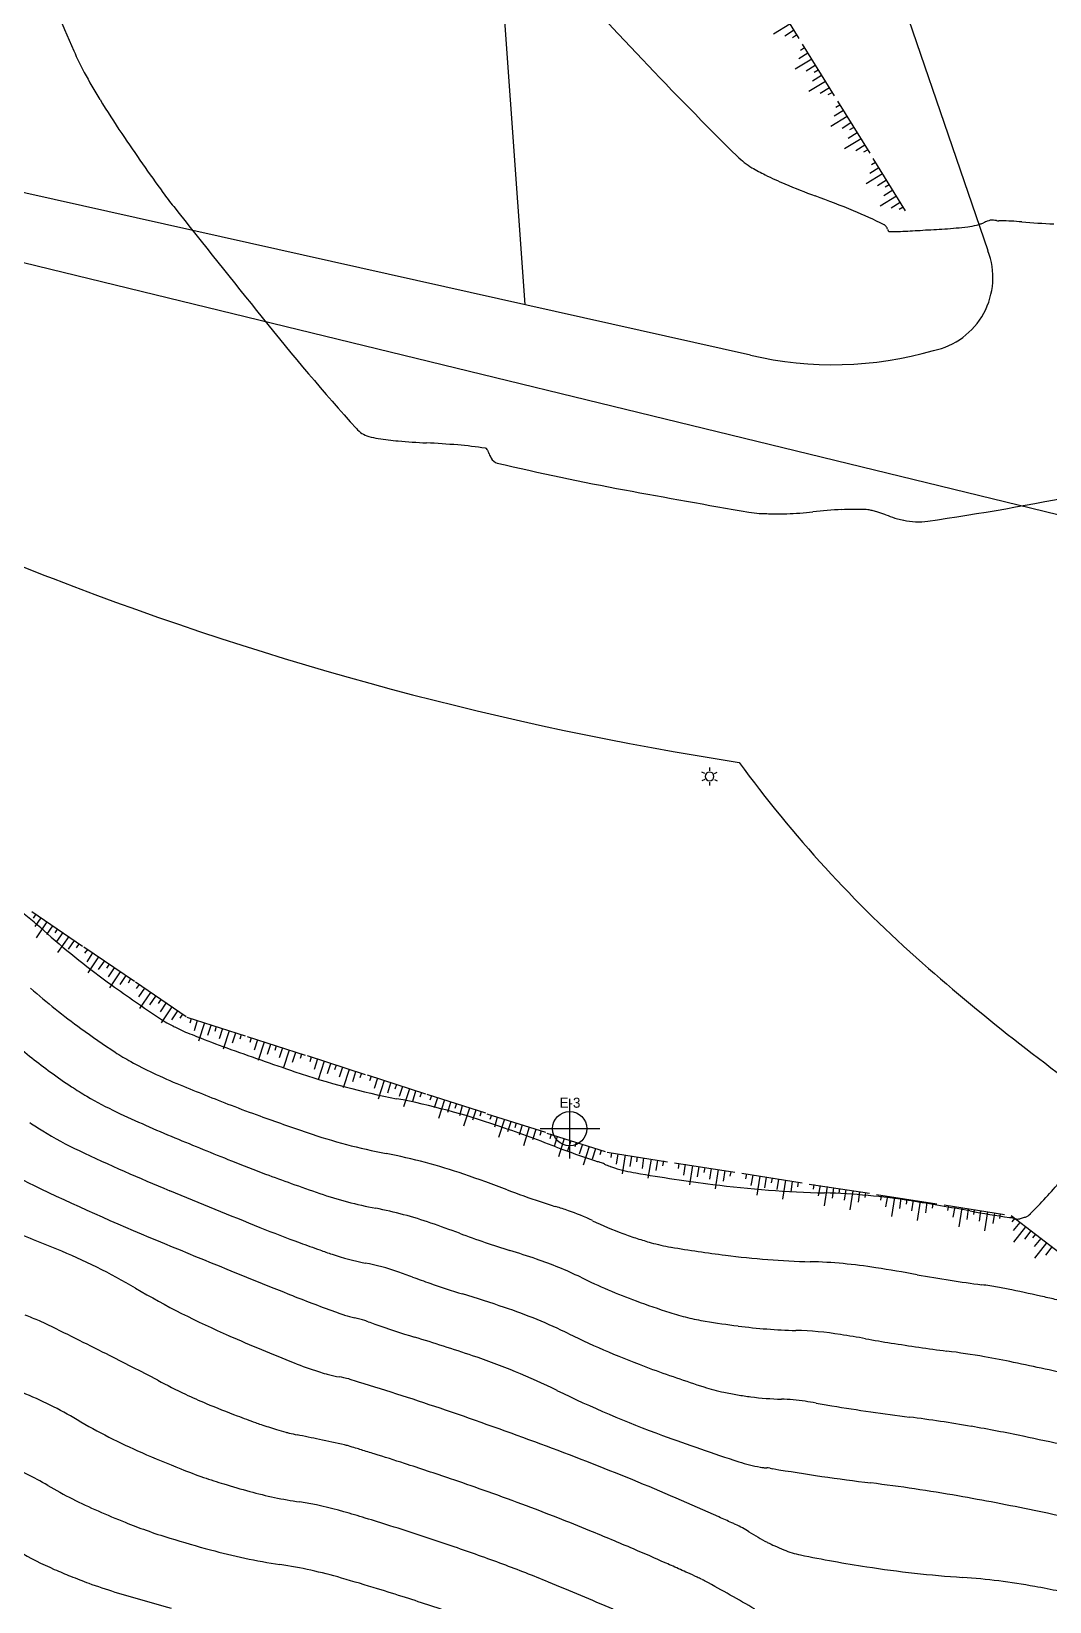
# Model space of a CAD drawing. Extents: x 0 to 560514, y 0 to 4788038.
# Drawn here: x 560283.22 to 560310.57, y 4787798.12 to 4787840.31 of the extents above; entities that cross this region are included whole.
import ezdxf

# ---------------------------------------------------------------- set-up
doc = ezdxf.new("R2010")
doc.units = 0
doc.layers.add('Nivel 7', color=7, linetype='Continuous')

msp = doc.modelspace()

# ---------------------------------------------------------------- linework, layer by layer
at = {"layer": 'Nivel 7'}
for p, q in [((560294.6, 4787859.28), (560296.48, 4787832.97)), ((560319.69, 4787825.15), (560246.73, 4787842.93)), ((560302.98, 4787841.52), (560303.84, 4787840.12)), ((560302.54, 4787831.61), (560258.76, 4787841.4)), ((560303.6, 4787840.5), (560303.16, 4787840.23)), ((560303.46, 4787840.19), (560303.7, 4787840.34)), ((560303.78, 4787840.21), (560303.67, 4787840.14)), ((560303.99, 4787839.87), (560303.88, 4787839.8)), ((560303.93, 4787839.97), (560304.79, 4787838.58)), ((560304.19, 4787839.56), (560303.74, 4787839.29)), ((560304.08, 4787839.72), (560303.84, 4787839.57)), ((560304.04, 4787839.25), (560304.28, 4787839.4)), ((560304.56, 4787838.96), (560304.11, 4787838.69)), ((560304.45, 4787839.12), (560304.21, 4787838.97)), ((560304.36, 4787839.27), (560304.25, 4787839.2)), ((560304.41, 4787838.65), (560304.66, 4787838.8)), ((560304.74, 4787838.67), (560304.62, 4787838.6)), ((560305.04, 4787838.18), (560304.79, 4787838.03)), ((560304.94, 4787838.33), (560304.83, 4787838.26)), ((560304.88, 4787838.43), (560305.75, 4787837.04)), ((560305.14, 4787838.02), (560304.7, 4787837.75)), ((560305, 4787837.71), (560305.24, 4787837.86)), ((560305.32, 4787837.73), (560305.2, 4787837.66)), ((560305.51, 4787837.42), (560305.07, 4787837.15)), ((560305.41, 4787837.58), (560305.16, 4787837.43)), ((560305.37, 4787837.11), (560305.61, 4787837.26)), ((560305.69, 4787837.13), (560305.58, 4787837.06)), ((560305.83, 4787836.89), (560306.7, 4787835.49)), ((560306.09, 4787836.48), (560305.65, 4787836.21)), ((560305.99, 4787836.64), (560305.75, 4787836.49)), ((560305.9, 4787836.79), (560305.79, 4787836.72)), ((560305.95, 4787836.17), (560306.19, 4787836.32)), ((560306.36, 4787836.04), (560306.12, 4787835.89)), ((560306.27, 4787836.19), (560306.16, 4787836.12)), ((560306.46, 4787835.88), (560306.02, 4787835.61)), ((560306.32, 4787835.57), (560306.56, 4787835.72)), ((560306.64, 4787835.59), (560306.53, 4787835.52)), ((560301.31, 4787820.37), (560301.23, 4787820.41)), ((560301.44, 4787820.53), (560301.44, 4787820.44)), ((560301.57, 4787820.37), (560301.65, 4787820.41)), ((560301.31, 4787820.21), (560301.23, 4787820.17)), ((560301.44, 4787820.14), (560301.44, 4787820.05)), ((560301.57, 4787820.21), (560301.65, 4787820.17)), ((560283.24, 4787816.66), (560284.6, 4787815.73)), ((560283.34, 4787816.59), (560283.27, 4787816.48)), ((560283.48, 4787816.49), (560283.32, 4787816.26)), ((560283.64, 4787816.38), (560283.35, 4787815.95)), ((560283.64, 4787816.04), (560283.8, 4787816.28)), ((560283.92, 4787816.19), (560283.85, 4787816.09)), ((560284.07, 4787816.1), (560283.9, 4787815.86)), ((560284.23, 4787815.99), (560283.93, 4787815.56)), ((560284.22, 4787815.65), (560284.38, 4787815.88)), ((560284.51, 4787815.8), (560284.43, 4787815.69)), ((560284.63, 4787815.71), (560285.99, 4787814.79)), ((560284.73, 4787815.64), (560284.65, 4787815.54)), ((560284.87, 4787815.55), (560284.71, 4787815.31)), ((560285.03, 4787815.44), (560284.74, 4787815.01)), ((560285.03, 4787815.1), (560285.19, 4787815.33)), ((560285.31, 4787815.25), (560285.24, 4787815.14)), ((560285.45, 4787815.15), (560285.29, 4787814.91)), ((560285.61, 4787815.04), (560285.32, 4787814.61)), ((560285.61, 4787814.7), (560285.77, 4787814.94)), ((560285.89, 4787814.85), (560285.82, 4787814.74)), ((560286.02, 4787814.77), (560287.38, 4787813.84)), ((560286.12, 4787814.7), (560286.04, 4787814.59)), ((560286.26, 4787814.6), (560286.1, 4787814.37)), ((560286.42, 4787814.49), (560286.13, 4787814.06)), ((560286.41, 4787814.15), (560286.57, 4787814.39)), ((560286.7, 4787814.3), (560286.63, 4787814.19)), ((560286.84, 4787814.2), (560286.68, 4787813.97)), ((560287, 4787814.1), (560286.71, 4787813.67)), ((560287, 4787813.75), (560287.16, 4787813.99)), ((560287.28, 4787813.9), (560287.21, 4787813.8)), ((560287.4, 4787813.82), (560288.97, 4787813.32)), ((560287.52, 4787813.78), (560287.48, 4787813.66)), ((560287.68, 4787813.73), (560287.6, 4787813.46)), ((560287.87, 4787813.67), (560287.71, 4787813.18)), ((560287.96, 4787813.34), (560288.05, 4787813.61)), ((560288.19, 4787813.57), (560288.15, 4787813.44)), ((560288.36, 4787813.52), (560288.27, 4787813.24)), ((560288.54, 4787813.46), (560288.38, 4787812.96)), ((560288.63, 4787813.13), (560288.72, 4787813.4)), ((560288.86, 4787813.35), (560288.82, 4787813.23)), ((560289.02, 4787813.3), (560290.58, 4787812.8)), ((560289.13, 4787813.27), (560289.09, 4787813.14)), ((560289.3, 4787813.21), (560289.21, 4787812.94)), ((560289.48, 4787813.15), (560289.32, 4787812.66)), ((560289.57, 4787812.83), (560289.66, 4787813.1)), ((560289.8, 4787813.05), (560289.76, 4787812.93)), ((560289.97, 4787813), (560289.88, 4787812.73)), ((560290.15, 4787812.94), (560289.99, 4787812.44)), ((560290.24, 4787812.61), (560290.33, 4787812.88)), ((560290.48, 4787812.83), (560290.44, 4787812.71)), ((560290.63, 4787812.79), (560292.19, 4787812.28)), ((560290.74, 4787812.75), (560290.7, 4787812.62)), ((560290.91, 4787812.7), (560290.82, 4787812.42)), ((560291.09, 4787812.64), (560290.93, 4787812.14)), ((560291.18, 4787812.31), (560291.27, 4787812.58)), ((560291.41, 4787812.53), (560291.37, 4787812.41)), ((560291.58, 4787812.48), (560291.49, 4787812.21)), ((560291.76, 4787812.42), (560291.6, 4787811.92)), ((560291.86, 4787812.09), (560291.94, 4787812.36)), ((560292.09, 4787812.32), (560292.05, 4787812.19)), ((560292.24, 4787812.27), (560293.81, 4787811.76)), ((560292.35, 4787812.23), (560292.31, 4787812.11)), ((560292.52, 4787812.18), (560292.43, 4787811.91)), ((560292.7, 4787812.12), (560292.54, 4787811.62)), ((560292.8, 4787811.79), (560292.88, 4787812.06)), ((560293.03, 4787812.01), (560292.99, 4787811.89)), ((560293.19, 4787811.96), (560293.1, 4787811.69)), ((560293.38, 4787811.9), (560293.22, 4787811.41)), ((560293.47, 4787811.57), (560293.55, 4787811.84)), ((560293.7, 4787811.8), (560293.66, 4787811.67)), ((560293.85, 4787811.75), (560295.42, 4787811.25)), ((560293.97, 4787811.71), (560293.93, 4787811.59)), ((560294.13, 4787811.66), (560294.04, 4787811.39)), ((560294.32, 4787811.6), (560294.16, 4787811.1)), ((560294.41, 4787811.27), (560294.49, 4787811.54)), ((560294.64, 4787811.5), (560294.6, 4787811.37)), ((560297.69, 4787810.03), (560297.69, 4787811.63)), ((560294.8, 4787811.44), (560294.72, 4787811.17)), ((560294.99, 4787811.38), (560294.83, 4787810.89)), ((560295.08, 4787811.06), (560295.17, 4787811.33)), ((560295.31, 4787811.28), (560295.27, 4787811.16)), ((560295.46, 4787811.23), (560297.03, 4787810.73)), ((560295.58, 4787811.19), (560295.54, 4787811.07)), ((560295.74, 4787811.14), (560295.66, 4787810.87)), ((560295.93, 4787811.08), (560295.77, 4787810.59)), ((560296.02, 4787810.75), (560296.11, 4787811.02)), ((560296.25, 4787810.98), (560296.21, 4787810.85)), ((560296.41, 4787810.93), (560296.33, 4787810.65)), ((560296.6, 4787810.87), (560296.44, 4787810.37)), ((560296.69, 4787810.54), (560296.78, 4787810.81)), ((560296.92, 4787810.76), (560296.88, 4787810.64)), ((560296.89, 4787810.83), (560298.49, 4787810.83)), ((560297.07, 4787810.71), (560298.64, 4787810.21)), ((560297.19, 4787810.68), (560297.15, 4787810.55)), ((560297.35, 4787810.62), (560297.27, 4787810.35)), ((560297.54, 4787810.56), (560297.38, 4787810.07)), ((560297.63, 4787810.24), (560297.72, 4787810.51)), ((560297.86, 4787810.46), (560297.82, 4787810.34)), ((560298.03, 4787810.41), (560297.94, 4787810.14)), ((560298.21, 4787810.35), (560298.05, 4787809.85)), ((560298.3, 4787810.02), (560298.39, 4787810.29)), ((560298.53, 4787810.24), (560298.49, 4787810.12)), ((560298.69, 4787810.2), (560300.31, 4787809.94)), ((560298.81, 4787810.18), (560298.79, 4787810.05)), ((560298.98, 4787810.15), (560298.93, 4787809.87)), ((560299.17, 4787810.12), (560299.09, 4787809.61)), ((560299.31, 4787809.81), (560299.35, 4787810.09)), ((560299.5, 4787810.07), (560299.48, 4787809.94)), ((560299.67, 4787810.04), (560299.63, 4787809.76)), ((560299.87, 4787810.01), (560299.78, 4787809.5)), ((560300.01, 4787809.7), (560300.05, 4787809.98)), ((560300.2, 4787809.96), (560300.18, 4787809.83)), ((560300.5, 4787809.91), (560302.12, 4787809.66)), ((560300.62, 4787809.89), (560300.6, 4787809.76)), ((560300.79, 4787809.87), (560300.74, 4787809.58)), ((560300.98, 4787809.84), (560300.9, 4787809.32)), ((560301.12, 4787809.53), (560301.16, 4787809.81)), ((560301.31, 4787809.78), (560301.29, 4787809.65)), ((560301.48, 4787809.76), (560301.44, 4787809.47)), ((560301.67, 4787809.73), (560301.59, 4787809.21)), ((560301.82, 4787809.42), (560301.86, 4787809.7)), ((560302.01, 4787809.67), (560301.99, 4787809.55)), ((560302.31, 4787809.63), (560303.93, 4787809.37)), ((560302.43, 4787809.61), (560302.41, 4787809.48)), ((560302.6, 4787809.58), (560302.55, 4787809.3)), ((560302.79, 4787809.55), (560302.71, 4787809.04)), ((560302.93, 4787809.24), (560302.97, 4787809.52)), ((560303.12, 4787809.5), (560303.1, 4787809.37)), ((560303.29, 4787809.47), (560303.25, 4787809.19)), ((560303.48, 4787809.44), (560303.4, 4787808.93)), ((560303.63, 4787809.13), (560303.67, 4787809.41)), ((560303.82, 4787809.39), (560303.8, 4787809.26)), ((560304.12, 4787809.34), (560305.74, 4787809.09)), ((560304.24, 4787809.33), (560304.22, 4787809.2)), ((560304.41, 4787809.3), (560304.36, 4787809.02)), ((560304.6, 4787809.27), (560304.52, 4787808.75)), ((560304.74, 4787808.96), (560304.78, 4787809.24)), ((560304.93, 4787809.22), (560304.91, 4787809.09)), ((560305.1, 4787809.19), (560305.06, 4787808.91)), ((560305.29, 4787809.16), (560305.21, 4787808.65)), ((560305.44, 4787808.85), (560305.48, 4787809.13)), ((560305.63, 4787809.11), (560305.61, 4787808.98)), ((560305.93, 4787809.06), (560307.55, 4787808.81)), ((560306.05, 4787809.04), (560306.03, 4787808.91)), ((560306.22, 4787809.01), (560306.17, 4787808.73)), ((560306.41, 4787808.98), (560306.33, 4787808.47)), ((560306.55, 4787808.68), (560306.59, 4787808.96)), ((560306.74, 4787808.93), (560306.72, 4787808.8)), ((560306.91, 4787808.91), (560306.87, 4787808.62)), ((560307.1, 4787808.88), (560307.02, 4787808.36)), ((560307.25, 4787808.57), (560307.29, 4787808.85)), ((560307.44, 4787808.82), (560307.42, 4787808.69)), ((560307.74, 4787808.78), (560309.36, 4787808.52)), ((560307.86, 4787808.76), (560307.83, 4787808.63)), ((560308.03, 4787808.73), (560307.98, 4787808.45)), ((560308.22, 4787808.7), (560308.14, 4787808.19)), ((560308.36, 4787808.39), (560308.4, 4787808.67)), ((560308.55, 4787808.65), (560308.53, 4787808.52)), ((560308.72, 4787808.62), (560308.68, 4787808.34)), ((560308.91, 4787808.59), (560308.83, 4787808.08)), ((560309.06, 4787808.28), (560309.1, 4787808.56)), ((560309.25, 4787808.54), (560309.23, 4787808.41)), ((560309.54, 4787808.49), (560310.85, 4787807.49)), ((560309.64, 4787808.42), (560309.56, 4787808.32)), ((560309.78, 4787808.31), (560309.6, 4787808.09)), ((560309.93, 4787808.19), (560309.61, 4787807.78)), ((560309.91, 4787807.86), (560310.08, 4787808.08)), ((560310.2, 4787807.99), (560310.12, 4787807.89)), ((560310.34, 4787807.88), (560310.16, 4787807.66)), ((560310.49, 4787807.76), (560310.17, 4787807.35)), ((560310.47, 4787807.43), (560310.64, 4787807.65))]:
    msp.add_line(p, q, dxfattribs=at)
msp.add_lwpolyline([(560301.52, 4787852.88), (560302.36, 4787852.26), (560305.83, 4787843.44), (560308.92, 4787834.42)], dxfattribs=at)
msp.add_circle((560297.685, 4787810.828), 0.46, dxfattribs=at)
for centre, radius, start, end in [((560400.076, 4787934.698), 138.348, 221.90355, 223.44799), ((560387.939, 4787884.584), 112.848, 202.11102, 203.39054), ((560291.051, 4787842.676), 7.285, 203.3906, 208.428), ((560379.838, 4787915.528), 110.472, 223.44799, 225.33871), ((560298.518, 4787846.718), 15.776, 208.4279, 211.5017), ((560307.13, 4787851.996), 25.876, 211.5018, 213.9017), ((560331.012, 4787868.045), 54.649, 213.9017, 214.9369), ((560303.64, 4787838.424), 2.069, 225.3388, 239.1884), ((560327.155, 4787865.35), 49.944, 214.9369, 216.0198), ((560305.154, 4787840.963), 5.025, 239.1885, 243.775), ((560307.665, 4787846.06), 10.707, 243.775, 246.9167), ((560295.921, 4787842.641), 11.327, 216.0197, 218.4238), ((560310.049, 4787851.655), 16.789, 246.9167, 249.9024), ((560857.738, 4788288.31), 728.446, 218.423681, 218.723453), ((560295.077, 4787810.735), 26.784, 67.5387, 69.9024), ((560300.075, 4787822.825), 13.701, 63.7759, 67.5387), ((560306.061, 4787834.978), 0.154, 27.6865, 63.776), ((560307.907, 4787837.716), 2.705, 285.1914, 286.5601), ((560308.43, 4787835.956), 0.868, 286.5599, 288.9757), ((560308.321, 4787836.274), 1.205, 288.9761, 293.3859), ((560309.472, 4787833.613), 1.694, 109.6673, 113.3857), ((560309.39, 4787833.841), 1.452, 106.5607, 109.6669), ((560309.011, 4787835.117), 0.121, 95.8021, 106.5629), ((560309.015, 4787835.072), 0.166, 88.7418, 95.7991), ((560309, 4787834.384), 0.855, 85.6384, 88.7441), ((560308.984, 4787834.164), 1.075, 81.3391, 85.6372), ((560309.215, 4787835.684), 0.463, 261.3396, 267.8918), ((560309.229, 4787836.06), 0.839, 267.8907, 269.022), ((560309.083, 4787827.516), 7.707, 88.65, 89.0231), ((560309.032, 4787825.342), 9.881, 85.3797, 88.6497), ((560311.676, 4787858.06), 22.944, 265.3796, 267.5254), ((560305.031, 4787834.438), 1.317, 26.6513, 27.6876), ((560306.119, 4787834.984), 0.1, 22.8798, 26.6424), ((560305.448, 4787834.7), 0.828, 20.9507, 22.8884), ((560307.284, 4787835.403), 1.137, 200.9488, 202.6028), ((560306.476, 4787835.067), 0.262, 202.6046, 206.6502), ((560306.339, 4787834.998), 0.109, 206.65, 212.9411), ((560306.265, 4787834.95), 0.0203, 212.9382, 269.4911), ((560306.31, 4787840.097), 5.168, 269.493, 272.8987), ((560281.043, 4788339.129), 504.839, 272.89859, 272.92815), ((560305.286, 4787865.159), 30.249, 272.9286, 273.0494), ((560304.3, 4787883.683), 48.8, 273.0489, 273.3707), ((560293.899, 4788060.275), 225.697, 273.37061, 273.52026), ((560307.092, 4787845.823), 10.84, 273.5203, 276.8058), ((560308.179, 4787836.714), 1.667, 276.806, 285.1915), ((560307.048, 4787833.695), 2.004, 281.7916, 21.0938), ((560345.217, 4787877.359), 71.515, 218.72342, 221.85891), ((560304.762, 4787841.074), 9.721, 256.7868, 286.1002), ((560292.492, 4787830.119), 0.723, 221.8588, 253.4434), ((560292.829, 4787831.256), 1.908, 253.4434, 261.3026), ((560293.771, 4787837.411), 8.136, 261.3027, 265.1068), ((560295.023, 4787852.037), 22.815, 265.1068, 267.0177), ((560292.381, 4787801.324), 27.967, 85.2918, 87.0178), ((560336.379, 4787961.278), 145.502, 245.49358, 248.81948), ((560293.795, 4787818.49), 10.743, 81.3037, 85.2918), ((560295.409, 4787829.04), 0.07, 30.2469, 81.3036), ((560295.001, 4787828.803), 0.542, 26.6504, 30.2473), ((560295.091, 4787828.848), 0.441, 22.661, 26.6493), ((560293.411, 4787828.146), 2.262, 21.0015, 22.6621), ((560297.53, 4787829.727), 2.15, 201.0009, 202.7042), ((560295.731, 4787828.975), 0.2, 202.7033, 206.648), ((560298.006, 4787830.116), 2.745, 206.6482, 207.7123), ((560295.798, 4787828.957), 0.252, 207.7133, 256.6609), ((560311.993, 4787897.256), 70.445, 256.66069, 259.49761), ((560358.511, 4788148.189), 325.653, 259.49766, 260.09583), ((560296.276, 4787902.905), 76.553, 278.27973, 281.45967), ((560302.879, 4787829.57), 2.214, 260.096, 267.3559), ((560303.293, 4787838.525), 11.178, 267.3558, 269.3884), ((560303.262, 4787835.655), 8.308, 269.3885, 271.7462), ((560303.253, 4787835.969), 8.622, 271.7463, 276.4116), ((560305.394, 4787816.916), 10.551, 92.1944, 96.4116), ((560305.444, 4787815.604), 11.863, 89.3893, 92.1944), ((560305.561, 4787826.576), 0.891, 79.1437, 89.3894), ((560305.371, 4787825.587), 1.898, 75.8087, 79.1437), ((560305.179, 4787824.825), 2.684, 73.0038, 75.8082), ((560304.958, 4787824.103), 3.439, 69.287, 73.0041), ((560307.837, 4787831.719), 4.703, 249.2871, 252.4657), ((560306.795, 4787828.418), 1.242, 252.4655, 255.8076), ((560308.16, 4787833.818), 6.812, 255.8077, 257.2343), ((560307.046, 4787828.898), 1.767, 257.2343, 278.2797), ((560315.832, 4787908.249), 88.631, 248.81951, 261.17494), ((560301.44, 4787820.29), 0.12, 89.9882, 269.9882), ((560301.44, 4787820.29), 0.12, 269.9882, 89.9882), ((560329.546, 4787840.671), 33.854, 216.2205, 228.6102), ((560272.769, 4787803.742), 16.444, 48.5434, 55.088), ((560298.628, 4787833.015), 22.615, 228.5434, 234.1234), ((560344.612, 4787857.766), 56.641, 228.6101, 235.4696), ((560294.983, 4787827.936), 17.793, 228.5434, 234.1234), ((560308.978, 4787847.325), 40.276, 234.1234, 236.3626), ((560288.63, 4787816.742), 3.542, 236.3625, 243.9187), ((560301.262, 4787836.617), 28.507, 234.1234, 236.3626), ((560294.36, 4787828.447), 16.573, 243.9186, 244.7684), ((560287.968, 4787814.884), 1.58, 244.7686, 247.5207), ((560289.3, 4787818.102), 5.063, 247.5207, 248.2037), ((560322.771, 4787901.802), 95.207, 248.20368, 248.36113), ((560297.162, 4787837.248), 25.759, 248.3612, 250.2817), ((560291.339, 4787822.857), 12.971, 228.5434, 234.1234), ((560288.542, 4787817.498), 5.542, 236.3625, 241.4423), ((560332.431, 4787935.653), 130.294, 250.28169, 251.13563), ((560294.099, 4787826.674), 17.681, 234.1234, 236.3626), ((560291.378, 4787822.709), 11.476, 241.4423, 244.7684), ((560296.887, 4787831.625), 20.361, 251.1356, 259.0967), ((560289.013, 4787819.029), 8.499, 236.3625, 239.5924), ((560293.631, 4787827.49), 16.761, 244.7685, 247.5206), ((560310.735, 4787868.824), 61.494, 247.52062, 248.20358), ((560289.811, 4787820.389), 10.076, 239.5926, 244.7685), ((560311.106, 4787869.753), 62.494, 248.20367, 248.88114), ((560289.284, 4787792.158), 19.832, 71.0298, 79.0967), ((560300.701, 4787843.498), 35.623, 244.7684, 247.5206), ((560300.731, 4787842.893), 33.7, 248.8812, 250.2817), ((560319.947, 4787896.507), 90.654, 250.2817, 251.13563), ((560290.381, 4787821.801), 12.987, 236.3625, 238.1609), ((560288.607, 4787818.943), 9.624, 238.1611, 244.7685), ((560295.74, 4787825.66), 15.786, 251.1356, 259.0967), ((560278.933, 4787762.046), 51.673, 69.1601, 71.0297), ((560308.129, 4787860.37), 55.42, 244.7685, 247.5206), ((560339.66, 4787937.649), 137.516, 247.52062, 248.20358), ((560305.461, 4787831.735), 22.895, 249.1602, 251.9691), ((560287.549, 4787817.851), 9.553, 237.0216, 244.7685), ((560306.95, 4787855.855), 49.424, 248.2037, 249.3429), ((560289.846, 4787795.062), 15.375, 71.0298, 79.0967), ((560303.909, 4787826.966), 17.879, 251.9689, 252.3001), ((560297.871, 4787808.047), 1.98, 71.3061, 72.3012), ((560298.198, 4787809.012), 0.961, 64.0124, 71.3049), ((560299.284, 4787811.24), 1.518, 244.0129, 249.8141), ((560298.949, 4787810.33), 0.548, 249.8143, 252.0513), ((560303.793, 4787825.283), 16.265, 252.051, 252.4615), ((560305.354, 4787851.622), 44.9, 249.3429, 250.2817), ((560281.529, 4787770.868), 40.959, 69.2984, 71.0298), ((560300.16, 4787813.787), 4.209, 252.4612, 260.4407), ((560308.347, 4787862.402), 53.509, 260.4408, 262.6771), ((560295.476, 4787822.779), 20.384, 315.672, 319.0689), ((560315.699, 4787877.588), 75.591, 244.76846, 247.52059), ((560370.953, 4788012.197), 219.731, 247.52061, 248.20358), ((560308.515, 4787860.44), 54.267, 250.2817, 251.1356), ((560294.593, 4787819.696), 11.21, 251.1356, 259.0967), ((560304.353, 4787831.263), 23.605, 249.2985, 251.5792), ((560305.265, 4787838.421), 29.331, 262.6769, 268.5668), ((560304.09, 4787791.467), 17.638, 80.9693, 88.5667), ((560290.408, 4787797.966), 10.919, 71.0298, 79.0967), ((560304.396, 4787831.393), 23.742, 251.5792, 252.6459), ((560292.832, 4787794.388), 15.028, 71.3053, 72.646), ((560295.874, 4787803.379), 5.536, 64.0127, 71.3051), ((560295.902, 4787739.948), 69.803, 79.65483, 80.96941), ((560314.074, 4787839.493), 31.387, 259.6549, 261.6153), ((560309.822, 4787808.766), 0.33, 288.7105, 315.6719), ((560238.732, 4787696.678), 119.757, 67.83949, 68.57035), ((560305.166, 4787847.689), 42.557, 248.2037, 249.7557), ((560284.345, 4787780.328), 29.569, 69.4567, 71.0298), ((560302.131, 4787816.215), 8.744, 244.0127, 249.8139), ((560311.501, 4787822.039), 13.744, 261.6148, 261.758), ((560309.515, 4787808.329), 0.109, 80.1557, 81.7611), ((560309.478, 4787808.113), 0.329, 78.1908, 80.1521), ((560309.18, 4787806.689), 1.783, 77.3494, 78.1914), ((560309.379, 4787807.576), 0.874, 76.6197, 77.3535), ((560309.344, 4787807.426), 1.029, 75.939, 76.6155), ((560309.554, 4787808.266), 0.162, 67.6747, 75.9377), ((560309.688, 4787808.598), 0.195, 248.3798, 255.2372), ((560309.789, 4787808.981), 0.592, 255.2374, 256.6159), ((560309.708, 4787808.643), 0.244, 256.6104, 258.7578), ((560309.704, 4787808.62), 0.221, 258.7644, 260.4837), ((560309.985, 4787810.296), 1.92, 260.4827, 261.066), ((560309.732, 4787808.691), 0.295, 261.0645, 263.9165), ((560309.72, 4787808.578), 0.182, 263.9162, 267.5471), ((560309.714, 4787808.43), 0.0336, 267.5479, 283.1449), ((560308.761, 4787812.51), 4.224, 283.1446, 284.5309), ((560309.423, 4787809.958), 1.587, 284.5312, 286.58), ((560309.457, 4787809.843), 1.467, 286.5803, 288.7112), ((560403.296, 4788089.28), 304.69, 247.52062, 248.20358), ((560311.759, 4787865.565), 61.61, 249.75565, 250.28162), ((560303.212, 4787830.675), 24.196, 249.4567, 251.1957), ((560303.221, 4787830.702), 24.225, 251.1958, 252.8513), ((560302.721, 4787817.819), 10.453, 249.814, 252.0509), ((560302.391, 4787816.801), 9.382, 252.0509, 254.4121), ((560301.271, 4787812.786), 5.214, 254.4121, 260.4407), ((560277.74, 4787792.453), 16.343, 59.5416, 67.8394), ((560298.861, 4787829.577), 23.38, 250.2816, 251.1355), ((560293.446, 4787813.731), 6.635, 251.1356, 259.0967), ((560287.889, 4787781.015), 27.774, 71.3051, 72.8514), ((560293.55, 4787797.745), 10.112, 64.0128, 71.3052), ((560306.694, 4787844.984), 37.866, 260.4408, 262.6771), ((560304.7, 4787829.475), 22.229, 262.6769, 268.5668), ((560290.969, 4787800.871), 6.462, 71.0298, 79.0967), ((560287.406, 4787790.504), 17.424, 69.6498, 71.0297), ((560303.81, 4787793.89), 13.367, 80.9694, 88.5667), ((560297.37, 4787753.371), 54.395, 79.7856, 80.9694), ((560313.256, 4787841.531), 35.185, 259.7857, 261.2575), ((560297.752, 4787826.482), 23.134, 239.5416, 246.5142), ((560301.913, 4787829.617), 24.293, 249.65, 250.8186), ((560301.841, 4787829.409), 24.073, 250.8185, 253.0115), ((560304.979, 4787821.19), 15.971, 244.0127, 249.8139), ((560314.64, 4787850.53), 44.29, 261.2574, 262.3651), ((560307.279, 4787795.623), 11.108, 80.1533, 82.3651), ((560307.249, 4787795.447), 11.286, 78.1919, 80.1532), ((560297.028, 4787746.558), 61.233, 77.34989, 78.1919), ((560304.433, 4787842.062), 38.438, 248.2037, 250.1267), ((560283.189, 4787768.359), 39.763, 71.3052, 73.0114), ((560291.226, 4787792.112), 14.687, 64.0127, 71.3052), ((560307.91, 4787829.163), 24.465, 249.8139, 252.0509), ((560303.865, 4787777.021), 30.012, 76.6159, 77.3498), ((560271.605, 4787776.821), 31.176, 67.6798, 68.4455), ((560282.658, 4787803.745), 2.071, 63.6893, 67.6795), ((560131.199, 4787497.43), 343.786, 63.38002, 63.68964), ((560321.548, 4787889.411), 88.785, 250.12673, 250.28166), ((560292.579, 4787808.585), 2.924, 250.2821, 251.1361), ((560292.3, 4787807.766), 2.059, 251.1356, 259.0967), ((560291.531, 4787803.775), 2.005, 71.0297, 79.0966), ((560290.643, 4787801.192), 4.736, 69.9313, 71.0296), ((560299.631, 4787825.796), 21.458, 249.9318, 250.4477), ((560302.409, 4787812.181), 6.614, 252.051, 256.354), ((560302.462, 4787812.398), 6.838, 256.354, 260.4408), ((560305.118, 4787828.169), 22.83, 260.4407, 262.677), ((560315.186, 4787866.604), 66.881, 246.51417, 248.13767), ((560300.408, 4787827.982), 23.778, 250.4476, 253.1463), ((560278.704, 4787756.339), 51.081, 71.3052, 73.1464), ((560307.826, 4787826.166), 23.197, 244.0127, 249.8139), ((560304.136, 4787820.528), 15.127, 262.677, 268.5668), ((560303.53, 4787796.312), 9.097, 80.9694, 88.5667), ((560299.078, 4787768.3), 37.461, 79.9217, 80.9693), ((560312.38, 4787843.141), 38.553, 259.9217, 260.9544), ((560245.742, 4787725.968), 88.149, 62.37227, 63.37998), ((560314.479, 4787856.326), 51.904, 260.9543, 262.6228), ((560304.772, 4787781.355), 23.693, 80.1532, 82.6228), ((560293.628, 4787812.877), 8.99, 248.1377, 252.5668), ((560288.903, 4787786.478), 19.263, 64.0127, 71.3052), ((560313.537, 4787841.699), 39.747, 249.814, 252.051), ((560304.831, 4787781.694), 23.349, 78.1919, 80.1532), ((560287.071, 4787696.742), 110.136, 77.28884, 78.19181), ((560298.351, 4787826.482), 25.3, 242.3723, 244.2534), ((560298.698, 4787829.021), 25.911, 252.5668, 253.0435), ((560291.793, 4787806.375), 2.236, 253.0439, 254.6667), ((560291.864, 4787806.634), 2.504, 254.6663, 261.4335), ((560291.196, 4787802.199), 1.981, 73.8243, 81.4335), ((560290.927, 4787801.271), 2.947, 73.0438, 73.8235), ((560261.252, 4787703.939), 104.702, 72.9137, 73.04456), ((560268.162, 4787726.419), 81.184, 71.18296, 72.91372), ((560278.71, 4787793.246), 11.325, 59.5411, 67.8382), ((560292.301, 4787813.936), 11.37, 244.2533, 247.3272), ((560310.674, 4787831.141), 30.424, 244.0127, 249.814), ((560302.868, 4787808.763), 5.126, 252.0508, 258.2826), ((560303.833, 4787813.418), 9.88, 258.2827, 260.4408), ((560303.721, 4787812.75), 9.202, 260.4408, 262.6771), ((560303.571, 4787811.582), 8.025, 262.677, 268.5668), ((560303.249, 4787798.735), 4.826, 80.9694, 88.5667), ((560300.991, 4787784.525), 19.215, 80.0767, 80.9693), ((560297.474, 4787826.319), 24.791, 247.3272, 249.4088), ((560308.509, 4787855.692), 56.168, 249.4088, 249.9432), ((560262.212, 4787708.957), 99.632, 69.6207, 71.18302), ((560311.219, 4787842.985), 40.134, 260.0766, 260.6943), ((560313.994, 4787859.925), 57.299, 260.69432, 262.79954), ((560302.267, 4787767.098), 36.265, 80.1532, 82.7995), ((560292.571, 4787816.817), 16.018, 239.541, 246.5159), ((560290.936, 4787807.56), 4.929, 249.9433, 251.7474), ((560295.294, 4787820.771), 18.841, 251.7474, 252.3962), ((560295.888, 4787822.645), 20.807, 252.3959, 253.0133), ((560294.992, 4787819.712), 17.739, 253.0136, 253.8563), ((560290.628, 4787804.636), 2.045, 253.8559, 256.3381), ((560291.43, 4787807.933), 5.437, 256.3385, 258.6695), ((560301.384, 4787762.016), 41.424, 78.1919, 80.1532), ((560282.184, 4787761.792), 41.62, 77.8268, 78.6693), ((560248.932, 4787607.645), 199.314, 77.62797, 77.8269), ((560291.425, 4787801.363), 0.99, 74.8055, 77.6282), ((560291.036, 4787799.931), 2.474, 73.4338, 74.8059), ((560283.57, 4787774.833), 28.659, 73.0301, 73.4332), ((560277.015, 4787753.354), 51.116, 72.8499, 73.0303), ((560268.654, 4787726.297), 81.134, 67.74784, 69.62068), ((560319.355, 4787854.753), 55.581, 249.814, 252.051), ((560286.263, 4787689.683), 115.32, 77.01642, 78.19189), ((560279.194, 4787793.646), 8.814, 59.5411, 67.8382), ((560302.248, 4787839.09), 40.304, 246.5158, 248.1387), ((560214.704, 4787551.438), 262.427, 72.77033, 72.84986), ((560275.484, 4787747.425), 57.232, 71.9189, 72.7703), ((560251.415, 4787673.704), 134.783, 71.36407, 71.91892), ((560303.521, 4787805.874), 4.201, 252.0509, 260.1938), ((560292.113, 4787813.828), 13.084, 248.1386, 250.9869), ((560293.032, 4787816.494), 15.904, 250.987, 253.0445), ((560276.869, 4787749.184), 55.126, 70.3993, 71.3642), ((560271.595, 4787733.487), 73.366, 65.77827, 67.74782), ((560305.797, 4787819.044), 17.567, 260.1939, 260.441), ((560302.916, 4787801.933), 0.214, 260.4418, 262.6781), ((560303.006, 4787802.636), 0.923, 262.6768, 268.5667), ((560302.969, 4787801.158), 0.555, 80.9694, 88.5668), ((560302.84, 4787800.345), 1.378, 80.323, 80.9702), ((560307.58, 4787828.136), 26.815, 260.3215, 260.4682), ((560313.398, 4787862.793), 61.956, 260.46883, 262.93359), ((560289.982, 4787811.99), 12.467, 239.5411, 246.5159), ((560295.842, 4787825.714), 25.543, 253.0445, 254.668), ((560292.16, 4787812.282), 11.615, 254.6679, 261.433), ((560269.196, 4787727.636), 78, 69.58816, 70.39924), ((560299.787, 4787752.987), 48.691, 80.1532, 82.9335), ((560297.702, 4787740.978), 60.878, 78.19191, 80.15321), ((560296.172, 4787826.238), 28.001, 246.5158, 248.1386), ((560289.062, 4787791.717), 9.182, 73.8231, 81.433), ((560279.357, 4787758.264), 44.014, 73.0435, 73.823), ((560273.576, 4787739.407), 65.44, 68.6817, 69.58811), ((560285.216, 4787681.254), 121.894, 76.80581, 78.19189), ((560291.743, 4787815.197), 16.105, 248.1387, 250.2785), ((560274.932, 4787743.749), 59.189, 72.37135, 73.04354), ((560266.332, 4787716.685), 87.586, 71.18148, 72.37139), ((560278.354, 4787751.648), 52.3, 67.6678, 68.6817), ((560267.412, 4787724.188), 83.562, 65.51824, 65.77836), ((560299.176, 4787793.946), 6.913, 64.614, 65.5183), ((560300.639, 4787797.029), 3.501, 57.8774, 64.6137), ((560290.969, 4787813.04), 13.814, 250.2785, 253.0444), ((560298.632, 4787838.173), 40.089, 253.0444, 254.6679), ((560261.171, 4787709.82), 97.519, 66.92153, 67.66775), ((560306.034, 4787805.622), 6.646, 237.8775, 242.7652), ((560305.109, 4787803.824), 4.624, 242.7653, 245.5174), ((560287.393, 4787807.163), 8.915, 239.541, 246.5159), ((560292.308, 4787815.106), 16.17, 254.668, 261.4331), ((560278.237, 4787751.62), 50.678, 69.6171, 71.1815), ((560277.842, 4787748.945), 54.991, 65.9278, 66.9215), ((560305.964, 4787805.702), 6.688, 245.5171, 247.8054), ((560304.383, 4787801.828), 2.503, 247.8055, 258.4878), ((560311.392, 4787836.242), 37.624, 258.4878, 261.2393), ((560290.53, 4787814.383), 16.787, 246.5158, 248.1386), ((560287.995, 4787786.476), 12.783, 73.823, 81.433), ((560281.848, 4787761.338), 40.311, 67.7463, 69.6171), ((560218.582, 4787616.297), 200.275, 65.80697, 65.92775), ((560278.659, 4787750.017), 53.679, 65.5737, 65.807), ((560288.132, 4787770.874), 30.772, 65.0649, 65.5739), ((560310.389, 4787829.731), 31.036, 261.2393, 266.0262), ((560291.807, 4787817.566), 20.217, 248.1387, 249.6174), ((560289.091, 4787810.258), 12.42, 249.6174, 253.0445), ((560270.925, 4787727.635), 74.05, 73.04349, 73.82294), ((560279.141, 4787754.582), 45.878, 72.0533, 73.0436), ((560265.848, 4787722.236), 82.56, 66.43908, 67.74632), ((560297.843, 4787791.761), 7.738, 64.05, 65.0651), ((560300.243, 4787796.692), 2.254, 61.2654, 64.05), ((560248.131, 4787701.644), 110.65, 60.86789, 61.26529), ((560307.017, 4787781.192), 17.62, 79.6717, 86.0262), ((560305.416, 4787772.407), 26.55, 76.7585, 79.6717), ((560301.605, 4787851.304), 55.331, 253.0445, 254.668), ((560264.447, 4787709.214), 93.567, 71.18143, 72.05324), ((560287.536, 4787772.348), 29.706, 59.396, 60.8681)]:
    msp.add_arc(centre, radius, start, end, dxfattribs=at)

# ---------------------------------------------------------------- texts
msp.add_text('E-3', height=0.27, rotation=359.9882, dxfattribs=at).set_placement((560297.41, 4787811.39))

doc.saveas('drawing.dxf')
